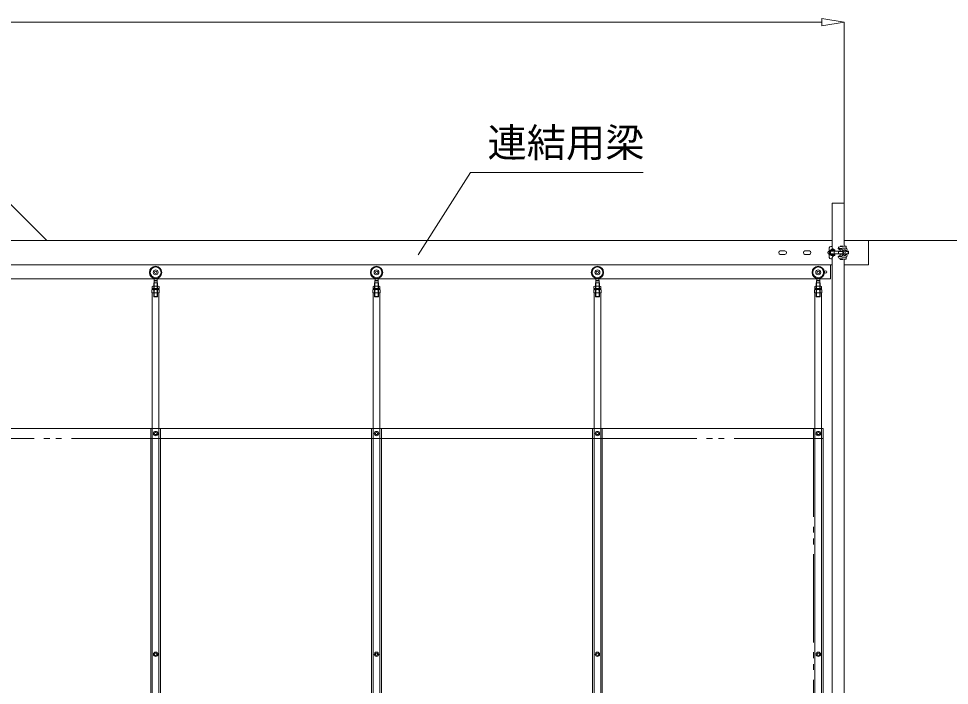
# Model space of a CAD drawing. Units: millimetres, scale not verified. Extents: x -9305 to 9305, y -6415 to 6415.
# Drawn here: x -1806 to 1986, y -915 to 1804 of the extents above; entities that cross this region are included whole.
import ezdxf
from ezdxf.enums import TextEntityAlignment as Align

# ---------------------------------------------------------------- set-up
doc = ezdxf.new("R2010")
doc.units = ezdxf.units.MM
doc.header["$LTSCALE"] = 40
doc.linetypes.add('DOUBLE_CHAIN2', pattern=[12.8, 9, -1, 0.6, -0.6, 0.6, -1])
for name, color, linetype, lineweight in [('0-0_0', 7, 'Continuous', 9), ('0-3_CLGS-90', 7, 'Continuous', 9), ('0-6_TEXT', 7, 'Continuous', 9), ('0-9_寸法', 134, 'Continuous', 9)]:
    doc.layers.add(name, color=color, linetype=linetype, lineweight=lineweight)
doc.styles.add('ＭＳ ゴシック', font='')
doc.styles.get('ＭＳ ゴシック').set_extended_font_data('MS Gothic')

msp = doc.modelspace()

# ---------------------------------------------------------------- linework, layer by layer
at = {"layer": '0-0_0'}
msp.add_line((1656.7, 899.24), (2223.87, 899.24), dxfattribs=at)
at = {"layer": '0-3_CLGS-90'}
for p, q in [((-1692.53, 899.68), (-2037.28, 1243.99)), ((1508.4, 874.54), (1508.4, 1050.38)), ((1508.4, 1050.38), (1557, 1050.38)), ((1557, 1050.38), (1557, 875.43)), ((-7392.98, 899.24), (1508.4, 899.24)), ((1507.94, 874.54), (1502.44, 874.54)), ((1557, 899.24), (1656.7, 899.24)), ((1564.92, 875.36), (1564.92, 868.1)), ((1656.7, 899.24), (1656.7, 799.24)), ((1297.22, 856.59), (1316.18, 856.59)), ((1297.22, 841.89), (1316.18, 841.89)), ((1397.22, 856.59), (1416.18, 856.59)), ((1397.22, 841.89), (1416.18, 841.89)), ((1496.94, 869.04), (1496.94, 829.44)), ((1496.94, 854.74), (1496.94, 843.73)), ((1497.22, 856.59), (1516.18, 856.59)), ((1497.22, 841.89), (1516.18, 841.89)), ((1500.46, 843.73), (1500.46, 854.74)), ((1518.94, 860.24), (1501.32, 859.36)), ((1501.32, 839.12), (1518.94, 838.24)), ((1519.11, 856.72), (1501.5, 855.84)), ((1501.5, 842.64), (1519.11, 841.76)), ((1502.11, 843.73), (1502.11, 854.74)), ((1535.13, 854.74), (1502.11, 854.74)), ((1535.19, 843.73), (1502.11, 843.73)), ((1506.29, 860.05), (1506.29, 859.61)), ((1506.29, 854.74), (1506.29, 856.08)), ((1506.29, 854.74), (1506.29, 856.08)), ((1506.29, 842.4), (1506.29, 843.74)), ((1506.29, 842.4), (1506.29, 843.73)), ((1506.29, 838.43), (1506.29, 838.87)), ((1512.89, 854.74), (1512.89, 856.41)), ((1512.89, 854.74), (1512.89, 856.41)), ((1512.89, 842.06), (1512.89, 843.74)), ((1512.89, 842.06), (1512.89, 843.73)), ((1512.89, 838.43), (1512.89, 838.54)), ((1519.11, 856.72), (1518.94, 860.24)), ((1518.94, 838.24), (1519.11, 841.76)), ((1533.02, 867.94), (1533.02, 867.58)), ((1533.02, 867.58), (1533.02, 866.08)), ((1534.26, 853.64), (1552.28, 853.64)), ((1535.19, 854.74), (1534.32, 853.63)), ((1535.19, 843.73), (1534.32, 844.84)), ((1534.32, 844.84), (1552.34, 844.84)), ((1539.12, 864.67), (1534.84, 865.42)), ((1535.13, 854.74), (1552.44, 854.74)), ((1535.19, 843.73), (1552.52, 843.73)), ((1540.94, 861), (1536.66, 861.75)), ((1540.94, 837.48), (1536.66, 836.73)), ((1546.31, 863.4), (1539.12, 864.67)), ((1546.31, 835.08), (1539.12, 833.81)), ((1540.94, 862.5), (1540.94, 855.84)), ((1540.94, 855.84), (1551.77, 855.84)), ((1540.94, 835.98), (1540.94, 842.64)), ((1540.94, 842.64), (1551.77, 842.64)), ((1551.77, 855.84), (1551.77, 856.93)), ((1551.77, 842.64), (1551.77, 841.54)), ((1553.67, 843.78), (1560.4, 843.76)), ((1553.72, 854.74), (1560.4, 854.76)), ((1563.41, 860.23), (1555.33, 860.25)), ((1555.33, 838.25), (1563.41, 838.25)), ((1563.41, 860.23), (1564.74, 858.35)), ((1563.41, 838.23), (1564.74, 840.14)), ((1563.94, 853.64), (1572.96, 853.64)), ((1563.94, 844.84), (1572.96, 844.84)), ((1564.8, 854.74), (1574.02, 854.74)), ((1564.8, 843.74), (1574.02, 843.74)), ((1574.02, 854.74), (1575.08, 853.26)), ((1574.02, 854.74), (1574.02, 843.74)), ((1574.02, 843.74), (1575.08, 845.22)), ((1575.08, 853.26), (1575.08, 845.22)), ((1508.4, 799.24), (-7392.98, 799.24)), ((1501.7, 742.24), (1501.7, 799.24)), ((1502.44, 823.94), (1507.94, 823.94)), ((1508.4, -3599.19), (1508.4, 823.94)), ((1533.02, 830.89), (1533.02, 832.4)), ((1533.02, 830.54), (1533.02, 830.89)), ((1539.12, 833.81), (1534.84, 833.06)), ((1551.94, 822.01), (1551.94, 823.38)), ((1557, 823.05), (1557, -3599.19)), ((1656.7, 799.24), (1557, 799.24)), ((1564.92, 823.11), (1564.92, 830.38)), ((-7388.28, 742.24), (1501.7, 742.24)), ((-1255.92, 670), (-1255.92, 725.84)), ((-1255.92, 725.84), (-1240.04, 725.84)), ((-1254.66, 668.84), (-1254.66, 725.84)), ((-1254.48, 735.84), (-1247.98, 735.84)), ((-1254.48, 725.84), (-1254.48, 735.84)), ((-1254.48, 734.69), (-1247.98, 734.69)), ((-1253.98, 735.84), (-1253.98, 744.57)), ((-1241.29, 735.84), (-1247.98, 735.84)), ((-1241.48, 734.69), (-1247.98, 734.69)), ((-1241.98, 735.84), (-1241.98, 744.57)), ((-1241.48, 725.84), (-1241.48, 735.84)), ((-1241.29, 668.84), (-1241.29, 725.84)), ((-1240.04, 670), (-1240.04, 725.84)), ((-355.92, 670), (-355.92, 725.84)), ((-355.92, 725.84), (-340.04, 725.84)), ((-354.66, 668.84), (-354.66, 725.84)), ((-354.48, 735.84), (-347.98, 735.84)), ((-354.48, 725.84), (-354.48, 735.84)), ((-354.48, 734.69), (-347.98, 734.69)), ((-353.98, 735.84), (-353.98, 744.57)), ((-341.29, 735.84), (-347.98, 735.84)), ((-341.48, 734.69), (-347.98, 734.69)), ((-341.98, 735.84), (-341.98, 744.57)), ((-341.48, 725.84), (-341.48, 735.84)), ((-341.29, 668.84), (-341.29, 725.84)), ((-340.04, 670), (-340.04, 725.84)), ((544.08, 670), (544.08, 725.84)), ((544.08, 725.84), (559.96, 725.84)), ((545.34, 668.84), (545.34, 725.84)), ((545.52, 735.84), (552.02, 735.84)), ((545.52, 725.84), (545.52, 735.84)), ((545.52, 734.69), (552.02, 734.69)), ((546.02, 735.84), (546.02, 744.57)), ((558.71, 735.84), (552.02, 735.84)), ((558.52, 734.69), (552.02, 734.69)), ((558.02, 735.84), (558.02, 744.57)), ((558.52, 725.84), (558.52, 735.84)), ((558.71, 668.84), (558.71, 725.84)), ((559.96, 670), (559.96, 725.84)), ((1443.76, 669.99), (1443.76, 725.84)), ((1443.76, 725.84), (1459.64, 725.84)), ((1445.01, 668.84), (1445.01, 725.84)), ((1445.2, 735.84), (1451.7, 735.84)), ((1445.2, 725.84), (1445.2, 735.84)), ((1445.2, 734.68), (1451.7, 734.68)), ((1445.7, 735.84), (1445.7, 744.57)), ((1458.39, 735.84), (1451.7, 735.84)), ((1458.2, 734.68), (1451.7, 734.68)), ((1457.7, 735.84), (1457.7, 744.57)), ((1458.2, 725.84), (1458.2, 735.84)), ((1458.39, 668.84), (1458.39, 725.84)), ((1459.64, 669.99), (1459.64, 725.84)), ((-1260.64, 698.5), (-1263.14, 697.06)), ((-1263.14, 685.5), (-1263.14, 697.06)), ((-1233.14, 685.5), (-1263.14, 685.5)), ((-1261.99, 703.5), (-1261.99, 711.45)), ((-1234.54, 685.5), (-1261.74, 685.5)), ((-1261.64, 702.5), (-1234.64, 702.5)), ((-1261.64, 702.5), (-1261.64, 698.5)), ((-1261.64, 698.5), (-1234.64, 698.5)), ((-1261.58, 685.5), (-1261.58, 86.54)), ((-1235.64, 698.5), (-1260.64, 698.5)), ((-1237.73, 712.45), (-1258.83, 712.45)), ((-1237.73, 702.5), (-1258.83, 702.5)), ((-1254.48, 710.84), (-1255.92, 710.84)), ((-1255.64, 697.06), (-1255.64, 685.5)), ((-1255.06, 703.5), (-1255.06, 711.45)), ((-1248.14, 702.5), (-1254.24, 698.6)), ((-1243.14, 702.5), (-1249.24, 698.6)), ((-1241.48, 710.84), (-1240.04, 710.84)), ((-1241.21, 703.5), (-1241.21, 711.45)), ((-1240.63, 697.06), (-1240.63, 685.5)), ((-1233.14, 697.06), (-1235.64, 698.5)), ((-1234.64, 702.5), (-1234.64, 698.5)), ((-1234.38, 685.5), (-1234.38, -3538.46)), ((-1234.28, 703.5), (-1234.28, 711.45)), ((-1233.14, 685.5), (-1233.14, 697.06)), ((-360.64, 698.5), (-363.14, 697.06)), ((-363.14, 685.5), (-363.14, 697.06)), ((-333.14, 685.5), (-363.14, 685.5)), ((-361.99, 703.5), (-361.99, 711.45)), ((-334.54, 685.5), (-361.74, 685.5)), ((-361.64, 702.5), (-334.64, 702.5)), ((-361.64, 702.5), (-361.64, 698.5)), ((-361.64, 698.5), (-334.64, 698.5)), ((-361.58, 685.5), (-361.58, 86.54)), ((-335.64, 698.5), (-360.64, 698.5)), ((-337.73, 712.45), (-358.83, 712.45)), ((-337.73, 702.5), (-358.83, 702.5)), ((-354.48, 710.84), (-355.92, 710.84)), ((-355.64, 697.06), (-355.64, 685.5)), ((-355.06, 703.5), (-355.06, 711.45)), ((-348.14, 702.5), (-354.24, 698.6)), ((-343.14, 702.5), (-349.24, 698.6)), ((-341.48, 710.84), (-340.04, 710.84)), ((-341.21, 703.5), (-341.21, 711.45)), ((-340.63, 697.06), (-340.63, 685.5)), ((-333.14, 697.06), (-335.64, 698.5)), ((-334.64, 702.5), (-334.64, 698.5)), ((-334.38, 685.5), (-334.38, -3538.46)), ((-334.28, 703.5), (-334.28, 711.45)), ((-333.14, 685.5), (-333.14, 697.06)), ((539.36, 698.5), (536.86, 697.06)), ((536.86, 685.5), (536.86, 697.06)), ((566.86, 685.5), (536.86, 685.5)), ((538.01, 703.5), (538.01, 711.45)), ((565.46, 685.5), (538.26, 685.5)), ((538.36, 702.5), (565.36, 702.5)), ((538.36, 702.5), (538.36, 698.5)), ((538.36, 698.5), (565.36, 698.5)), ((538.42, 685.5), (538.42, 86.54)), ((564.36, 698.5), (539.36, 698.5)), ((562.27, 712.45), (541.17, 712.45)), ((562.27, 702.5), (541.17, 702.5)), ((545.52, 710.84), (544.08, 710.84)), ((544.36, 697.06), (544.36, 685.5)), ((544.94, 703.5), (544.94, 711.45)), ((551.86, 702.5), (545.76, 698.6)), ((556.86, 702.5), (550.76, 698.6)), ((558.52, 710.84), (559.96, 710.84)), ((558.79, 703.5), (558.79, 711.45)), ((559.37, 697.06), (559.37, 685.5)), ((566.86, 697.06), (564.36, 698.5)), ((565.36, 702.5), (565.36, 698.5)), ((565.62, 685.5), (565.62, -3538.46)), ((565.72, 703.5), (565.72, 711.45)), ((566.86, 685.5), (566.86, 697.06)), ((1439.04, 698.5), (1436.54, 697.06)), ((1436.54, 685.5), (1436.54, 697.06)), ((1466.54, 685.5), (1436.54, 685.5)), ((1437.69, 703.5), (1437.69, 711.45)), ((1465.14, 685.5), (1437.94, 685.5)), ((1438.04, 702.5), (1465.04, 702.5)), ((1438.04, 702.5), (1438.04, 698.5)), ((1438.04, 698.5), (1465.04, 698.5)), ((1438.1, 685.5), (1438.1, -3538.46)), ((1464.04, 698.5), (1439.04, 698.5)), ((1461.95, 712.45), (1440.85, 712.45)), ((1461.95, 702.5), (1440.85, 702.5)), ((1445.2, 710.84), (1443.76, 710.84)), ((1444.04, 697.06), (1444.04, 685.5)), ((1444.62, 703.5), (1444.62, 711.45)), ((1451.54, 702.5), (1445.44, 698.6)), ((1456.54, 702.5), (1450.44, 698.6)), ((1458.2, 710.84), (1459.64, 710.84)), ((1458.47, 703.5), (1458.47, 711.45)), ((1459.05, 697.06), (1459.05, 685.5)), ((1466.54, 697.06), (1464.04, 698.5)), ((1465.04, 702.5), (1465.04, 698.5)), ((1465.3, 685.5), (1465.3, -3538.46)), ((1465.4, 703.5), (1465.4, 711.45)), ((1466.54, 685.5), (1466.54, 697.06)), ((-1254.66, 668.84), (-1247.98, 668.84)), ((-1241.29, 668.84), (-1247.98, 668.84)), ((-354.66, 668.84), (-347.98, 668.84)), ((-341.29, 668.84), (-347.98, 668.84)), ((545.34, 668.84), (552.02, 668.84)), ((558.71, 668.84), (552.02, 668.84)), ((1445.01, 668.84), (1451.7, 668.84)), ((1458.39, 668.84), (1451.7, 668.84)), ((-2102.98, 131.54), (-1227.98, 131.54)), ((-1267.98, 131.54), (-1267.98, -3508.46)), ((-1227.98, 131.54), (-1227.98, -3508.46)), ((-1227.98, 131.54), (-1202.98, 131.54)), ((-1202.98, 131.54), (-302.98, 131.54)), ((-367.98, 131.54), (-367.98, -3508.46)), ((-327.98, 131.54), (-327.98, -3508.46)), ((-302.98, 131.54), (597.02, 131.54)), ((532.02, 131.54), (532.02, -3508.46)), ((572.02, 131.54), (572.02, -3508.46)), ((597.02, 131.54), (1472.02, 131.54)), ((1472.02, 131.54), (1472.02, -3508.46)), ((-1261.58, 86.54), (-1261.58, -3538.46)), ((-1227.98, 91.54), (-1202.98, 91.54)), ((-1202.98, 91.54), (-302.98, 91.54)), ((-361.58, 86.54), (-361.58, -3538.46)), ((-302.98, 91.54), (597.02, 91.54)), ((538.42, 86.54), (538.42, -3538.46))]:
    msp.add_line(p, q, dxfattribs=at)
at = {"layer": '0-3_CLGS-90', "linetype": 'DOUBLE_CHAIN2'}
for p, q in [((-1267.98, 131.54), (-1267.98, -3508.46)), ((-1227.98, 131.54), (-1227.98, -3508.46)), ((-367.98, 131.54), (-367.98, -3508.46)), ((-327.98, 131.54), (-327.98, -3508.46)), ((532.02, 131.54), (532.02, -3508.46)), ((572.02, 131.54), (572.02, -3508.46)), ((1432.02, 131.54), (1432.02, -3508.46)), ((-2102.98, 91.54), (-1227.98, 91.54)), ((597.02, 91.54), (1472.02, 91.54))]:
    msp.add_line(p, q, dxfattribs=at)
at = {"layer": '0-3_CLGS-90'}
for points in [[(1547.28, 874.54), (1540.94, 874.54), (1542.04, 875.64), (1550.84, 875.64), (1551.79, 875.09)], [(1547.28, 823.94), (1541.76, 823.94), (1540.94, 823.11), (1540.94, 822.01), (1541.76, 821.19), (1551.11, 821.19), (1551.94, 822.01)], [(-1254.66, 668.84), (-1255.92, 670), (-1247.98, 670)], [(-1241.29, 668.84), (-1240.04, 670), (-1247.98, 670)], [(-354.66, 668.84), (-355.92, 670), (-347.98, 670)], [(-341.29, 668.84), (-340.04, 670), (-347.98, 670)], [(545.34, 668.84), (544.08, 670), (552.02, 670)], [(558.71, 668.84), (559.96, 670), (552.02, 670)], [(1445.01, 668.84), (1443.76, 669.99), (1451.7, 669.99)], [(1458.39, 668.84), (1459.64, 669.99), (1451.7, 669.99)]]:
    msp.add_lwpolyline(points, dxfattribs=at)
for points in [[(1515.09, 861.97), (1515.09, 860.87), (1514.26, 860.05), (1504.91, 860.05), (1504.09, 860.87), (1504.09, 861.97), (1504.91, 862.8), (1514.26, 862.8)], [(1515.09, 838.16), (1515.09, 838.43), (1504.09, 838.43), (1504.09, 838.16), (1504.91, 837.33), (1514.26, 837.33)]]:
    msp.add_lwpolyline(points, close=True, dxfattribs=at)
for centre, radius in [((-1247.98, 768.84), 25), ((-1247.98, 768.84), 22), ((-1247.98, 768.84), 10), ((-1247.98, 768.84), 4.65), ((-347.98, 768.84), 25), ((-347.98, 768.84), 22), ((-347.98, 768.84), 10), ((-347.98, 768.84), 4.65), ((552.02, 768.84), 25), ((552.02, 768.84), 22), ((552.02, 768.84), 10), ((552.02, 768.84), 4.65), ((1451.7, 768.84), 25), ((1451.7, 768.84), 22), ((1451.7, 768.84), 10), ((1451.7, 768.84), 4.65), ((1481.7, 770.74), 5), ((-1248.08, 111.54), 9), ((-1247.98, 111.54), 9), ((-1247.98, 111.54), 9), ((-1248.3, 111.54), 4.75), ((-1247.98, 111.54), 4.75), ((-1247.98, 111.54), 4.75), ((-1247.98, 111.54), 4.75), ((-1247.88, 111.54), 4.75), ((-1248.08, 111.54), 4.5), ((-1247.98, 111.54), 4.5), ((-1247.98, 111.54), 4.5), ((-348.08, 111.54), 9), ((-347.98, 111.54), 9), ((-347.98, 111.54), 9), ((-348.3, 111.54), 4.75), ((-347.98, 111.54), 4.75), ((-347.98, 111.54), 4.75), ((-347.98, 111.54), 4.75), ((-347.88, 111.54), 4.75), ((-348.08, 111.54), 4.5), ((-347.98, 111.54), 4.5), ((-347.98, 111.54), 4.5), ((551.92, 111.54), 9), ((552.02, 111.54), 9), ((552.02, 111.54), 9), ((551.7, 111.54), 4.75), ((552.02, 111.54), 4.75), ((552.02, 111.54), 4.75), ((552.02, 111.54), 4.75), ((552.12, 111.54), 4.75), ((551.92, 111.54), 4.5), ((552.02, 111.54), 4.5), ((552.02, 111.54), 4.5), ((1452.02, 111.54), 9), ((1451.7, 111.54), 4.75), ((1452.12, 111.54), 4.75), ((1452.02, 111.54), 4.5), ((-1248.08, -788.46), 9), ((-1247.98, -788.46), 9), ((-1247.98, -788.46), 9), ((-1248.3, -788.46), 4.75), ((-1247.98, -788.46), 4.75), ((-1247.98, -788.46), 4.75), ((-1247.98, -788.46), 4.75), ((-1247.88, -788.46), 4.75), ((-1248.08, -788.46), 4.5), ((-1247.98, -788.46), 4.5), ((-1247.98, -788.46), 4.5), ((-348.08, -788.46), 9), ((-347.98, -788.46), 9), ((-347.98, -788.46), 9), ((-348.3, -788.46), 4.75), ((-347.98, -788.46), 4.75), ((-347.98, -788.46), 4.75), ((-347.98, -788.46), 4.75), ((-347.88, -788.46), 4.75), ((-348.08, -788.46), 4.5), ((-347.98, -788.46), 4.5), ((-347.98, -788.46), 4.5), ((551.92, -788.46), 9), ((552.02, -788.46), 9), ((552.02, -788.46), 9), ((551.7, -788.46), 4.75), ((552.02, -788.46), 4.75), ((552.02, -788.46), 4.75), ((552.02, -788.46), 4.75), ((552.12, -788.46), 4.75), ((551.92, -788.46), 4.5), ((552.02, -788.46), 4.5), ((552.02, -788.46), 4.5), ((1452.02, -788.46), 9), ((1451.7, -788.46), 4.75), ((1452.12, -788.46), 4.75), ((1452.02, -788.46), 4.5)]:
    msp.add_circle(centre, radius, dxfattribs=at)
for centre, radius, start, end in [((1502.44, 869.04), 5.5, 90, 180), ((1521.73, 873.77), 13.81, 176.794, 258.343), ((1537.42, 867.94), 4.4, 99.411, 180), ((1560.22, 786.83), 88.66, 86.966, 105.577), ((1298.7, 849.24), 7.5, 101.415, 258.585), ((1314.7, 849.24), 7.5, 281.415, 78.585), ((1398.7, 849.24), 7.5, 101.415, 258.585), ((1414.7, 849.24), 7.5, 281.415, 78.585), ((1498.7, 849.24), 7.5, 101.415, 258.585), ((1501.56, 854.74), 4.62, 92.862, 180), ((1501.56, 843.73), 4.62, 180, 267.138), ((1501.56, 854.74), 1.1, 92.862, 180), ((1501.56, 843.73), 1.1, 180, 267.138), ((1521.73, 824.71), 13.81, 101.657, 183.206), ((1527.68, 849.24), 11.28, 150.771, 209.229), ((1535.22, 867.58), 2.2, 180, 260.017), ((1537.42, 866.08), 4.4, 180, 260.017), ((1537.42, 832.4), 4.4, 99.983, 180), ((1613.22, -172.17), 1041.39, 92.659, 94.388), ((1565.04, 849.41), 31.06, 172.183, 188.468), ((1565.73, 849.41), 31.06, 170.12, 190.535), ((1538.74, 862.5), 2.2, 0, 80.017), ((1538.74, 835.98), 2.2, 279.983, 0), ((1545.17, 856.9), 6.6, 0.278, 80.017), ((1545.17, 841.58), 6.6, 279.983, 359.722), ((1583.08, 849.41), 31.06, 166.425, 193.588), ((1543.78, 849.31), 11.33, 330.761, 28.637), ((1550.56, 838.51), 6.12, 357.566, 59.463), ((1548.86, 860.88), 7.84, 308.389, 355.348), ((1544.74, 849.26), 16.6, 340.649, 19.351), ((1554.29, 836.86), 9.22, 8.566, 48.462), ((1551.83, 862.88), 11.88, 316.626, 347.111), ((1565.47, 868.1), 0.552, 180, 253.628), ((1563.58, 861.68), 6.13, 0.612, 73.628), ((1563.58, 836.79), 6.13, 286.372, 359.388), ((1562.09, 862.2), 7.64, 298.813, 356.622), ((1562.09, 836.28), 7.64, 3.378, 61.187), ((1502.44, 829.44), 5.5, 180, 270), ((1535.22, 830.89), 2.2, 99.983, 180), ((1537.42, 830.54), 4.4, 180, 260.589), ((1572.46, 1103.06), 272.78, 261.986, 268.416), ((1560.22, 911.65), 88.66, 254.423, 273.034), ((1565.47, 830.38), 0.552, 106.372, 180), ((-1258.53, 706), 6.46, 57.58, 122.42), ((-1258.53, 708.96), 6.46, 237.58, 302.42), ((-1260.76, 688.69), 9.81, 58.521, 89.241), ((-1248.14, 678.27), 20.24, 68.229, 111.771), ((-1248.14, 687.96), 24.49, 73.565, 106.435), ((-1248.14, 726.99), 24.49, 253.565, 286.435), ((-1237.74, 705.95), 6.5, 57.795, 122.205), ((-1237.74, 709), 6.5, 237.795, 302.205), ((-1235.5, 688.69), 9.81, 90.759, 121.479), ((-358.53, 706), 6.46, 57.58, 122.42), ((-358.53, 708.96), 6.46, 237.58, 302.42), ((-360.76, 688.69), 9.81, 58.521, 89.241), ((-348.14, 678.27), 20.24, 68.229, 111.771), ((-348.14, 687.96), 24.49, 73.565, 106.435), ((-348.14, 726.99), 24.49, 253.565, 286.435), ((-337.74, 705.95), 6.5, 57.795, 122.205), ((-337.74, 709), 6.5, 237.795, 302.205), ((-335.5, 688.69), 9.81, 90.759, 121.479), ((541.47, 706), 6.46, 57.58, 122.42), ((541.47, 708.96), 6.46, 237.58, 302.42), ((539.24, 688.69), 9.81, 58.521, 89.241), ((551.86, 678.27), 20.24, 68.229, 111.771), ((551.86, 687.96), 24.49, 73.565, 106.435), ((551.86, 726.99), 24.49, 253.565, 286.435), ((562.26, 705.95), 6.5, 57.795, 122.205), ((562.26, 709), 6.5, 237.795, 302.205), ((564.5, 688.69), 9.81, 90.759, 121.479), ((1441.15, 706), 6.46, 57.58, 122.42), ((1441.15, 708.96), 6.46, 237.58, 302.42), ((1438.91, 688.69), 9.81, 58.521, 89.241), ((1451.54, 678.26), 20.24, 68.229, 111.771), ((1451.54, 687.96), 24.49, 73.565, 106.435), ((1451.54, 726.99), 24.49, 253.565, 286.435), ((1461.94, 705.95), 6.5, 57.795, 122.205), ((1461.94, 709), 6.5, 237.795, 302.205), ((1464.17, 688.69), 9.81, 90.759, 121.479)]:
    msp.add_arc(centre, radius, start, end, dxfattribs=at)
at = {"layer": '0-6_TEXT'}
for p, q in [((-177.68, 839.93), (34.36, 1176.38)), ((34.36, 1176.38), (738.56, 1176.38))]:
    msp.add_line(p, q, dxfattribs=at)
at = {"layer": '0-9_寸法', "color": 7}
for p, q in [((-7351.58, 1788.62), (1467, 1788.62)), ((1557, 1052.38), (1557, 1789.62))]:
    msp.add_line(p, q, dxfattribs=at)
at = {"layer": '0-9_寸法'}
for p, q in [((1467, 1803.62), (1557, 1788.62)), ((1467, 1803.62), (1467, 1773.62)), ((1557, 1788.62), (1467, 1773.62))]:
    msp.add_line(p, q, dxfattribs=at)

# ---------------------------------------------------------------- texts
at = {"layer": '0-6_TEXT', "style": 'ＭＳ ゴシック'}
msp.add_text('連結用梁', height=117.3, dxfattribs=at).set_placement((104.01, 1203.96), align=Align.BOTTOM_LEFT)

doc.saveas('drawing.dxf')
